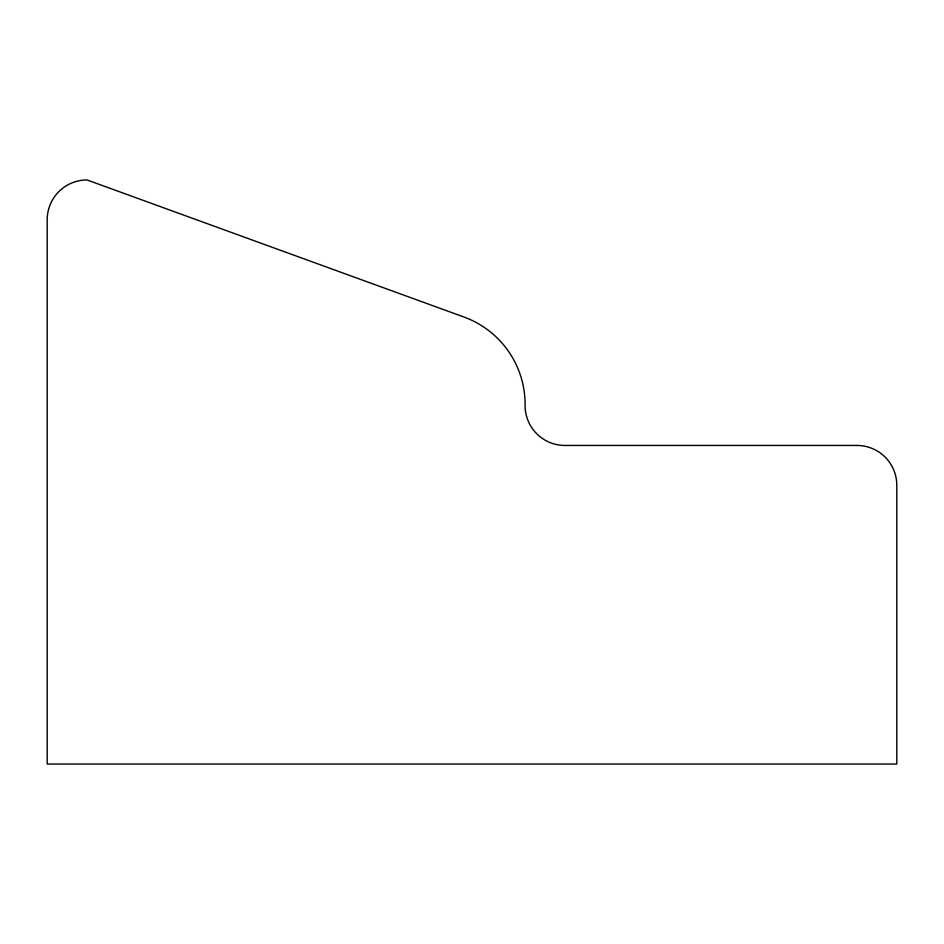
<?xml version="1.0" encoding="UTF-8"?>
<svg xmlns="http://www.w3.org/2000/svg" width="944" height="944" viewBox="0 0 944 944"><rect width="100%" height="100%" fill="white"/><g stroke="black" fill="none" stroke-linecap="round" stroke-linejoin="round"><path stroke-width="1.42" d="M856.975 445.45L564.925 445.45A39.825 39.825 0 0 1 525.1 405.625L525.1 404.339A92.925 92.925 0 0 0 463.929 317.007L87.025 179.95A39.825 39.825 0 0 0 47.2 219.775L47.2 764.05L896.8 764.05L896.8 485.275A39.825 39.825 0 0 0 856.975 445.45"/></g></svg>
